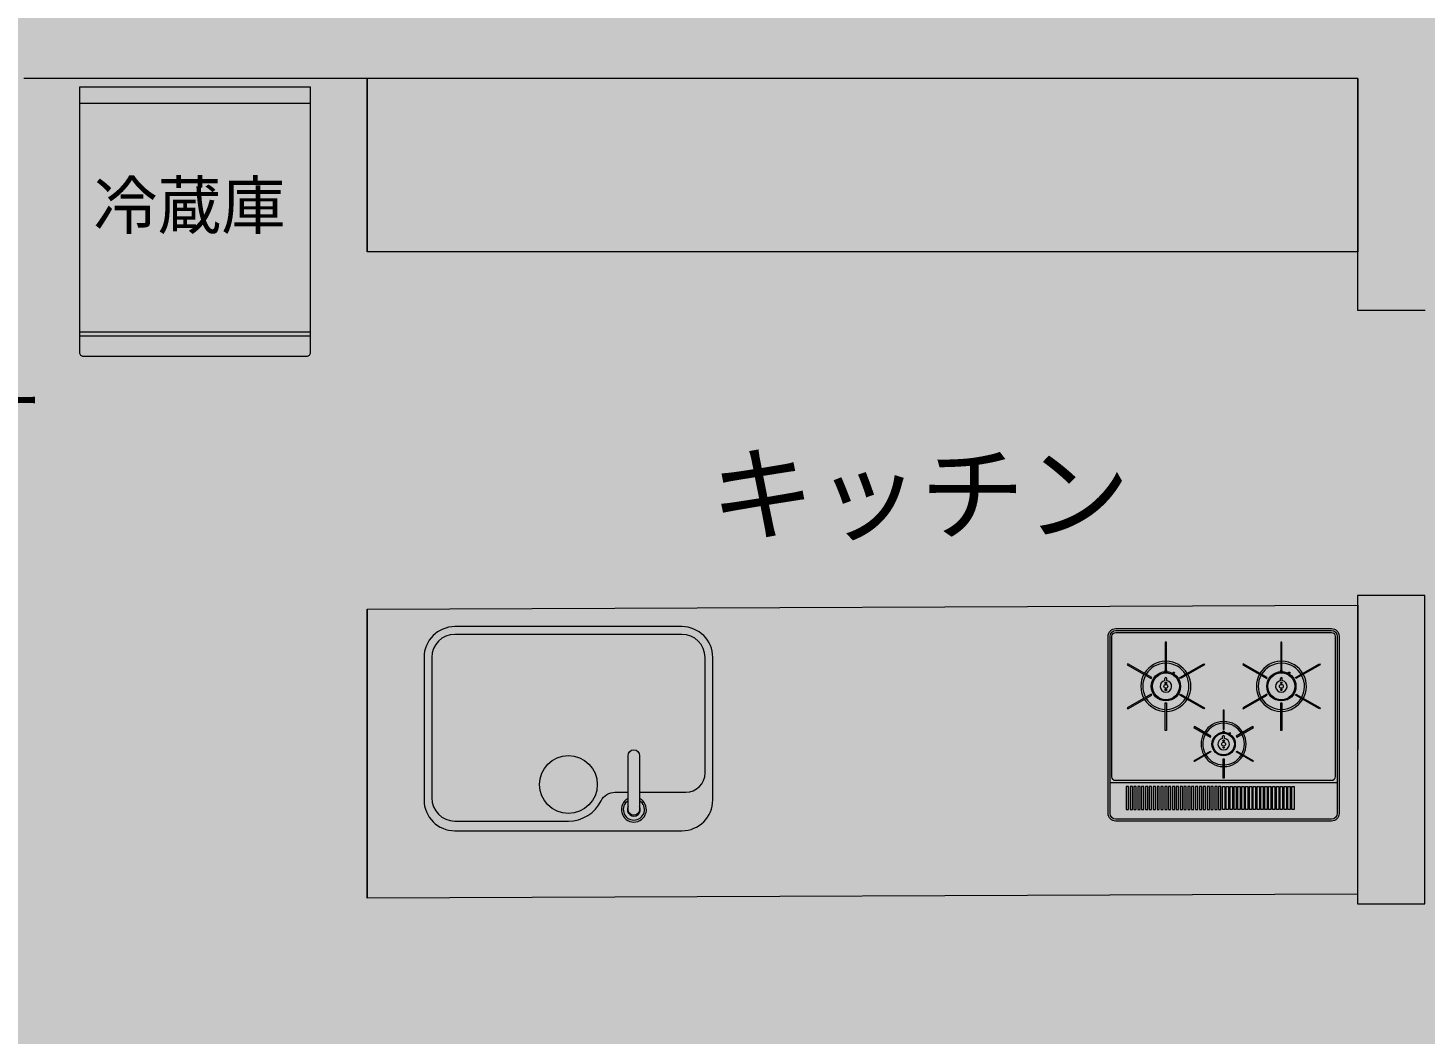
# Model space of a CAD drawing. Header units: millimetres. Extents: x -63086 to 144078, y -129912 to 13382.
# Drawn here: x 24027 to 27656, y -21703 to -19090 of the extents above; entities that cross this region are included whole.
import ezdxf

# ---------------------------------------------------------------- set-up
doc = ezdxf.new("R2010")
doc.units = ezdxf.units.MM
doc.layers.get('0').update_dxf_attribs({"lineweight": 0})
for name, color, linetype, lineweight in [('003壁', 7, 'Continuous', 9), ('004建具', 7, 'Continuous', 9), ('094システムキッチン', 7, 'Continuous', 0), ('097家具', 7, 'Continuous', 0), ('098階段', 7, 'Continuous', 9)]:
    doc.layers.add(name, color=color, linetype=linetype, lineweight=lineweight)
doc.layers.add('文字', color=7, linetype='Continuous')
doc.styles.add('小岩', font='MS Mincho.ttf', dxfattribs={"height": 150})

# ---------------------------------------------------------------- blocks, each defined once
blk = doc.blocks.new('大型冷蔵庫6（CAD素材.com）')
at = {"color": 0, "linetype": 'ByBlock', "lineweight": -2}
for p, q in [((-300, 63.3), (300, 63.3)), ((-300, 53.3), (300, 53.3))]:
    blk.add_line(p, q, dxfattribs=at)
blk.add_lwpolyline([(-300, 699), (-300, 10, 0.414214), (-290, 0), (290, 0, 0.414214), (300, 10), (300, 699)], format="xyb", dxfattribs=at)
for points in [[(300, 699), (-300, 699)], [(-300, 657), (300, 657)]]:
    blk.add_lwpolyline(points, dxfattribs=at)

msp = doc.modelspace()

# ---------------------------------------------------------------- hatches: boundary and pattern name
at = {"ltscale": 10, "true_color": 0xfeeab9, "transparency": 33554480}
h = msp.add_hatch(color=254, dxfattribs=at)
h.dxf.hatch_style = 1
h.paths.add_polyline_path([(34635.0707, -10862.683), (11953.3987, -10862.683), (11953.3987, -26735.199), (34635.0707, -26735.199)])
at = {"layer": '097家具', "ltscale": 10, "true_color": 0xc9b988, "transparency": 33554523}
h = msp.add_hatch(color=43, dxfattribs=at)
h.dxf.hatch_style = 1
h.paths.add_polyline_path([(29320.4603, -23597.2846), (29320.4603, -23586.3749), (29345.4603, -23586.3749), (29345.4603, -23597.2961), (30669.6226, -23597.9071), (30669.6226, -19221.3749), (24028.3003, -19218.3104), (24028.3003, -23594.8427)])
at = {"layer": '097家具', "ltscale": 10, "true_color": 0x868788, "transparency": 33554587}
h = msp.add_hatch(color=252, dxfattribs=at)
h.dxf.hatch_style = 1
h.paths.add_polyline_path([(27481.4634, -19221.3749), (24908.4634, -19221.3749), (24908.4634, -19671.3749), (27481.4634, -19671.3749)])
h = msp.add_hatch(color=252, dxfattribs=at)
h.dxf.hatch_style = 1
h.paths.add_polyline_path([(24761.3345, -19285.8179), (24161.3345, -19285.8179), (24161.3345, -19879.5124), (24761.3345, -19879.5124)])
h.paths.add_polyline_path([(24761.3345, -19243.8179), (24161.3345, -19243.8179), (24161.3345, -19285.8179), (24761.3345, -19285.8179)])
edge = h.paths.add_edge_path()
edge.add_line((24761.3345, -19889.5124), (24161.3345, -19889.5124))
edge.add_line((24161.3345, -19889.5124), (24161.3345, -19932.8179))
edge.add_arc((24171.3345, -19932.8179), 10, 180, 270)
edge.add_line((24171.3345, -19942.8179), (24751.3345, -19942.8179))
edge.add_arc((24751.3345, -19932.8179), 10, 270, 360)
edge.add_line((24761.3345, -19932.8179), (24761.3345, -19889.5124))
h.paths.add_polyline_path([(24761.3345, -19879.5124), (24161.3345, -19879.5124), (24161.3345, -19889.5124), (24761.3345, -19889.5124)])
h.paths.add_polyline_path([(24159.3164, -19690.9133), (24755.2725, -19690.9133)])
h = msp.add_hatch(color=252, dxfattribs=at)
h.dxf.hatch_style = 1
h.paths.add_polyline_path([(27481.1468, -20589.4507), (24908.4634, -20599.9129), (24908.4634, -21349.9129), (27481.1468, -21339.4507)])
h.paths.add_polyline_path([(26833.0843, -20669.9129, -0.414213562), (26853.0843, -20649.9129), (27413.0843, -20649.9129, -0.414213562), (27433.0843, -20669.9129), (27433.0843, -21129.9129, -0.414213562), (27413.0843, -21149.9129), (26853.0843, -21149.9129, -0.414213562), (26833.0843, -21129.9129)], flags=16)
h.paths.add_polyline_path([(26838.0843, -20669.9129, -0.414213562), (26853.0843, -20654.9129), (27413.0843, -20654.9129, -0.414213562), (27428.0843, -20669.9129), (27428.0843, -21129.9129, -0.414213562), (27413.0843, -21144.9129), (26853.0843, -21144.9129, -0.414213562), (26838.0843, -21129.9129)], flags=0)
h.paths.add_polyline_path([(26843.0843, -20669.9129, -0.414213562), (26853.0843, -20659.9129), (27413.0843, -20659.9129, -0.414213562), (27423.0843, -20669.9129), (27423.0843, -21034.9129, -0.414213562), (27413.0843, -21044.9129), (26853.0843, -21044.9129, -0.414213562), (26843.0843, -21034.9129)], flags=0)
h.paths.add_polyline_path([(26880.0843, -21059.9129), (26886.0843, -21059.9129), (26886.0843, -21119.7129), (26880.0843, -21119.7129)], flags=0)
h.paths.add_polyline_path([(26890.0843, -21059.9129), (26896.0843, -21059.9129), (26896.0843, -21119.7129), (26890.0843, -21119.7129)], flags=0)
h.paths.add_polyline_path([(26900.0843, -21059.9129), (26906.0843, -21059.9129), (26906.0843, -21119.7129), (26900.0843, -21119.7129)], flags=0)
h.paths.add_polyline_path([(25806.1978, -21094.9129, -0.414213562), (25726.1978, -21174.9129), (25136.1978, -21174.9129, -0.414213562), (25056.1978, -21094.9129), (25056.1978, -20724.9129, -0.414213562), (25136.1978, -20644.9129), (25726.1978, -20644.9129, -0.414213562), (25806.1978, -20724.9129)], flags=16)
h.paths.add_polyline_path([(26882.7414, -20856.1139), (26926.0576, -20831.1052, -0.255618787), (26926.0576, -20768.7206), (26882.7414, -20743.712), (26884.2414, -20741.1139), (26927.5576, -20766.1225, -0.255618787), (26981.5843, -20734.9302), (26981.5843, -20684.9129), (26984.5843, -20684.9129), (26984.5843, -20734.9302, -0.255618787), (27038.611, -20766.1225), (27081.9272, -20741.1139), (27083.4272, -20743.712), (27040.111, -20768.7206, -0.255618787), (27040.111, -20831.1052), (27083.4272, -20856.1139), (27081.9272, -20858.712), (27038.611, -20833.7033, -0.255618787), (26984.5843, -20864.8956), (26984.5843, -20914.9129), (26981.5843, -20914.9129), (26981.5843, -20864.8956, -0.255618787), (26927.5576, -20833.7033), (26884.2414, -20858.712)], flags=0)
h.paths.add_polyline_path([(26910.0843, -21059.9129), (26916.0843, -21059.9129), (26916.0843, -21119.7129), (26910.0843, -21119.7129)], flags=0)
h.paths.add_polyline_path([(26920.0843, -21059.9129), (26926.0843, -21059.9129), (26926.0843, -21119.7129), (26920.0843, -21119.7129)], flags=0)
h.paths.add_polyline_path([(25786.1978, -21024.9129, -0.414213562), (25736.1978, -21074.9129), (25616.1978, -21074.9129), (25616.1978, -21091.0815, -4.088760432), (25586.1978, -21091.0815), (25586.1978, -21074.9129), (25552.1317, -21074.9129, 0.284915046), (25516.2994, -21097.1351, -0.284915046), (25431.1978, -21149.9129), (25136.1978, -21149.9129, -0.414213562), (25076.1978, -21089.9129), (25076.1978, -20724.9129, -0.414213562), (25136.1978, -20664.9129), (25726.1978, -20664.9129, -0.414213562), (25786.1978, -20724.9129)], flags=0)
h.paths.add_polyline_path([(26930.0843, -21059.9129), (26936.0843, -21059.9129), (26936.0843, -21119.7129), (26930.0843, -21119.7129)], flags=0)
h.paths.add_polyline_path([(26940.0843, -21059.9129), (26946.0843, -21059.9129), (26946.0843, -21119.7129), (26940.0843, -21119.7129)], flags=0)
h.paths.add_polyline_path([(26950.0843, -21059.9129), (26956.0843, -21059.9129), (26956.0843, -21119.7129), (26950.0843, -21119.7129)], flags=0)
h.paths.add_polyline_path([(26960.0843, -21059.9129), (26966.0843, -21059.9129), (26966.0843, -21119.7129), (26960.0843, -21119.7129)], flags=0)
h.paths.add_polyline_path([(26970.0843, -21059.9129), (26976.0843, -21059.9129), (26976.0843, -21119.7129), (26970.0843, -21119.7129)], flags=0)
h.paths.add_polyline_path([(26980.0843, -21059.9129), (26986.0843, -21059.9129), (26986.0843, -21119.7129), (26980.0843, -21119.7129)], flags=0)
h.paths.add_polyline_path([(26945.0843, -20799.9129, -0.417411739), (26982.9962, -20761.4138, -0.414883762), (26980.9916, -20759.4138, -1), (26984.9916, -20759.4138, -0.499323658), (26982.9974, -20761.913, -0.133760823), (27002.4101, -20766.6157, -0.267336309), (27001.4141, -20764.886, -1), (27005.4141, -20764.886, -0.804303766), (27002.1595, -20767.0475, -0.267336309), (27021.0843, -20799.9129, -1)], flags=0)
h.paths.add_polyline_path([(26948.0843, -20799.9129, -1), (27018.0843, -20799.9129, -1)], flags=0)
h.paths.add_polyline_path([(26990.0843, -21059.9129), (26996.0843, -21059.9129), (26996.0843, -21119.7129), (26990.0843, -21119.7129)], flags=0)
h.paths.add_polyline_path([(27000.0843, -21059.9129), (27006.0843, -21059.9129), (27006.0843, -21119.7129), (27000.0843, -21119.7129)], flags=0)
h.paths.add_polyline_path([(26980.5843, -20785.1227), (26980.5843, -20779.9129, -1), (26985.5843, -20779.9129), (26985.5843, -20785.1227, -11.916079783)], flags=0)
h.paths.add_polyline_path([(27010.0843, -21059.9129), (27016.0843, -21059.9129), (27016.0843, -21119.7129), (27010.0843, -21119.7129)], flags=0)
h.paths.add_polyline_path([(26984.9916, -20808.9121, -1), (26980.9916, -20808.9121, -1)], flags=0)
h.paths.add_polyline_path([(26978.0843, -20799.9129, -1), (26988.0843, -20799.9129, -1)], flags=0)
h.paths.add_polyline_path([(27020.0843, -21059.9129), (27026.0843, -21059.9129), (27026.0843, -21119.7129), (27020.0843, -21119.7129)], flags=0)
h.paths.add_polyline_path([(26984.9916, -20790.9138, -1), (26980.9916, -20790.9138, -1)], flags=0)
h.paths.add_polyline_path([(27030.0843, -21059.9129), (27036.0843, -21059.9129), (27036.0843, -21119.7129), (27030.0843, -21119.7129)], flags=0)
h.paths.add_polyline_path([(27040.0843, -21059.9129), (27046.0843, -21059.9129), (27046.0843, -21119.7129), (27040.0843, -21119.7129)], flags=0)
h.paths.add_polyline_path([(27050.0843, -21059.9129), (27056.0843, -21059.9129), (27056.0843, -21119.7129), (27050.0843, -21119.7129)], flags=0)
h.paths.add_polyline_path([(27055.766, -20992.9938), (27081.7603, -20977.986, -0.255618787), (27081.7603, -20921.8398), (27055.766, -20906.8321), (27057.116, -20904.4938), (27083.1103, -20919.5016, -0.255618787), (27131.7343, -20891.4285), (27131.7343, -20861.4129), (27134.4343, -20861.4129), (27134.4343, -20891.4285, -0.255618787), (27183.0583, -20919.5016), (27209.0525, -20904.4938), (27210.4025, -20906.8321), (27184.4083, -20921.8398, -0.255618787), (27184.4083, -20977.986), (27210.4025, -20992.9938), (27209.0525, -20995.3321), (27183.0583, -20980.3243, -0.255618787), (27134.4343, -21008.3973), (27134.4343, -21038.4129), (27131.7343, -21038.4129), (27131.7343, -21008.3973, -0.255618787), (27083.1103, -20980.3243), (27057.116, -20995.3321)], flags=0)
h.paths.add_polyline_path([(27060.0843, -21059.9129), (27066.0843, -21059.9129), (27066.0843, -21119.7129), (27060.0843, -21119.7129)], flags=0)
h.paths.add_polyline_path([(27070.0843, -21059.9129), (27076.0843, -21059.9129), (27076.0843, -21119.7129), (27070.0843, -21119.7129)], flags=0)
h.paths.add_polyline_path([(27080.0843, -21059.9129), (27086.0843, -21059.9129), (27086.0843, -21119.7129), (27080.0843, -21119.7129)], flags=0)
h.paths.add_polyline_path([(27090.0843, -21059.9129), (27096.0843, -21059.9129), (27096.0843, -21119.7129), (27090.0843, -21119.7129)], flags=0)
h.paths.add_polyline_path([(27100.0843, -21059.9129), (27106.0843, -21059.9129), (27106.0843, -21119.7129), (27100.0843, -21119.7129)], flags=0)
h.paths.add_polyline_path([(27102.6843, -20949.9129, -0.417411739), (27133.0138, -20919.1136, -0.414883762), (27131.4102, -20917.5136, -1), (27134.6102, -20917.5136, -0.499323658), (27133.0148, -20919.513, -0.133760823), (27148.545, -20923.2752, -1.72976541), (27150.9481, -20921.8914, -0.804303766), (27148.3445, -20923.6206, -0.267336309), (27163.4843, -20949.9129, -1)], flags=0)
h.paths.add_polyline_path([(27105.0843, -20949.9129, -1), (27161.0843, -20949.9129, -1)], flags=0)
h.paths.add_polyline_path([(27110.0843, -21059.9129), (27116.0843, -21059.9129), (27116.0843, -21119.7129), (27110.0843, -21119.7129)], flags=0)
h.paths.add_polyline_path([(27120.0843, -21059.9129), (27126.0843, -21059.9129), (27126.0843, -21119.7129), (27120.0843, -21119.7129)], flags=0)
h.paths.add_polyline_path([(27130.5843, -20935.1227), (27130.5843, -20929.9129, -1), (27135.5843, -20929.9129), (27135.5843, -20935.1227, -11.916079783)], flags=0)
h.paths.add_polyline_path([(27130.0843, -21059.9129), (27136.0843, -21059.9129), (27136.0843, -21119.7129), (27130.0843, -21119.7129)], flags=0)
h.paths.add_polyline_path([(27138.0843, -20949.9129, -1), (27128.0843, -20949.9129, -1)], flags=0)
h.paths.add_polyline_path([(27134.9916, -20958.9121, -1), (27130.9916, -20958.9121, -1)], flags=0)
h.paths.add_polyline_path([(27134.9916, -20940.9138, -1), (27130.9916, -20940.9138, -1)], flags=0)
h.paths.add_polyline_path([(27423.0843, -20669.9129, 0.414213562), (27413.0843, -20659.9129), (26853.0843, -20659.9129, 0.414213562), (26843.0843, -20669.9129), (26843.0843, -21034.9129, 0.414213562), (26853.0843, -21044.9129), (27413.0843, -21044.9129, 0.414213562), (27423.0843, -21034.9129)], flags=0)
h.paths.add_polyline_path([(27284.5843, -20914.9129), (27281.5843, -20914.9129), (27281.5843, -20864.8956, -0.255618787), (27227.5576, -20833.7033), (27184.2414, -20858.712), (27182.7414, -20856.1139), (27226.0576, -20831.1052, -0.255618787), (27226.0576, -20768.7206), (27182.7414, -20743.712), (27184.2414, -20741.1139), (27227.5576, -20766.1225, -0.255618787), (27281.5843, -20734.9302), (27281.5843, -20684.9129), (27284.5843, -20684.9129), (27284.5843, -20734.9302, -0.255618787), (27338.611, -20766.1225), (27381.9272, -20741.1139), (27383.4272, -20743.712), (27340.111, -20768.7206, -0.255618787), (27340.111, -20831.1052), (27383.4272, -20856.1139), (27381.9272, -20858.712), (27338.611, -20833.7033, -0.255618787), (27284.5843, -20864.8956)], flags=0)
h.paths.add_polyline_path([(27102.6843, -20949.9129, -0.417411739), (27133.0138, -20919.1136, -0.414883762), (27131.4102, -20917.5136, -1), (27134.6102, -20917.5136, -0.499323658), (27133.0148, -20919.513, -0.133760823), (27148.545, -20923.2752, -0.267336309), (27147.7481, -20921.8914, -1), (27150.9481, -20921.8914, -0.804303766), (27148.3445, -20923.6206, -0.267336309), (27163.4843, -20949.9129, -1)], flags=0)
h.paths.add_polyline_path([(27245.0843, -20799.9129, -0.417411739), (27282.9962, -20761.4138, -0.414883762), (27280.9916, -20759.4138, -1), (27284.9916, -20759.4138, -0.499323658), (27282.9974, -20761.913, -0.133760823), (27302.4101, -20766.6157, -0.267336309), (27301.4141, -20764.886, -1), (27305.4141, -20764.886, -0.804303766), (27302.1595, -20767.0475, -0.267336309), (27321.0843, -20799.9129, -1)], flags=0)
h.paths.add_polyline_path([(27248.0843, -20799.9129, -1), (27318.0843, -20799.9129, -1)], flags=0)
h.paths.add_polyline_path([(27280.5843, -20785.1227), (27280.5843, -20779.9129, -1), (27285.5843, -20779.9129), (27285.5843, -20785.1227, -11.916079783)], flags=0)
h.paths.add_polyline_path([(27428.0843, -21049.9129), (26838.0843, -21049.9129), (26838.0843, -21129.9129, 0.414213562), (26853.0843, -21144.9129), (27413.0843, -21144.9129, 0.414213562), (27428.0843, -21129.9129)], flags=0)
h.paths.add_polyline_path([(27316.0843, -21119.7129), (27310.0843, -21119.7129), (27310.0843, -21059.9129), (27316.0843, -21059.9129)], flags=0)
h.paths.add_polyline_path([(27306.0843, -21119.7129), (27300.0843, -21119.7129), (27300.0843, -21059.9129), (27306.0843, -21059.9129)], flags=0)
h.paths.add_polyline_path([(27296.0843, -21119.7129), (27290.0843, -21119.7129), (27290.0843, -21059.9129), (27296.0843, -21059.9129)], flags=0)
h.paths.add_polyline_path([(27286.0843, -21119.7129), (27280.0843, -21119.7129), (27280.0843, -21059.9129), (27286.0843, -21059.9129)], flags=0)
h.paths.add_polyline_path([(27276.0843, -21119.7129), (27270.0843, -21119.7129), (27270.0843, -21059.9129), (27276.0843, -21059.9129)], flags=0)
h.paths.add_polyline_path([(27266.0843, -21119.7129), (27260.0843, -21119.7129), (27260.0843, -21059.9129), (27266.0843, -21059.9129)], flags=0)
h.paths.add_polyline_path([(27256.0843, -21119.7129), (27250.0843, -21119.7129), (27250.0843, -21059.9129), (27256.0843, -21059.9129)], flags=0)
h.paths.add_polyline_path([(27246.0843, -21119.7129), (27240.0843, -21119.7129), (27240.0843, -21059.9129), (27246.0843, -21059.9129)], flags=0)
h.paths.add_polyline_path([(27236.0843, -21119.7129), (27230.0843, -21119.7129), (27230.0843, -21059.9129), (27236.0843, -21059.9129)], flags=0)
h.paths.add_polyline_path([(27226.0843, -21119.7129), (27220.0843, -21119.7129), (27220.0843, -21059.9129), (27226.0843, -21059.9129)], flags=0)
h.paths.add_polyline_path([(27216.0843, -21119.7129), (27210.0843, -21119.7129), (27210.0843, -21059.9129), (27216.0843, -21059.9129)], flags=0)
h.paths.add_polyline_path([(27206.0843, -21119.7129), (27200.0843, -21119.7129), (27200.0843, -21059.9129), (27206.0843, -21059.9129)], flags=0)
h.paths.add_polyline_path([(27196.0843, -21119.7129), (27190.0843, -21119.7129), (27190.0843, -21059.9129), (27196.0843, -21059.9129)], flags=0)
h.paths.add_polyline_path([(27186.0843, -21119.7129), (27180.0843, -21119.7129), (27180.0843, -21059.9129), (27186.0843, -21059.9129)], flags=0)
h.paths.add_polyline_path([(27176.0843, -21119.7129), (27170.0843, -21119.7129), (27170.0843, -21059.9129), (27176.0843, -21059.9129)], flags=0)
h.paths.add_polyline_path([(27166.0843, -21119.7129), (27160.0843, -21119.7129), (27160.0843, -21059.9129), (27166.0843, -21059.9129)], flags=0)
h.paths.add_polyline_path([(27156.0843, -21119.7129), (27150.0843, -21119.7129), (27150.0843, -21059.9129), (27156.0843, -21059.9129)], flags=0)
h.paths.add_polyline_path([(27146.0843, -21119.7129), (27140.0843, -21119.7129), (27140.0843, -21059.9129), (27146.0843, -21059.9129)], flags=0)
h.paths.add_polyline_path([(25786.1978, -20724.9129, 0.414213562), (25726.1978, -20664.9129), (25136.1978, -20664.9129, 0.414213562), (25076.1978, -20724.9129), (25076.1978, -21089.9129, 0.414213562), (25136.1978, -21149.9129), (25431.1978, -21149.9129, 0.284915046), (25516.2994, -21097.1351, -0.284915046), (25552.1317, -21074.9129), (25586.1978, -21074.9129), (25586.1978, -20979.9129, -1), (25616.1978, -20979.9129), (25616.1978, -21074.9129), (25736.1978, -21074.9129, 0.414213562), (25786.1978, -21024.9129)], flags=0)
h.paths.add_polyline_path([(25506.1978, -21054.9129, -1), (25356.1978, -21054.9129, -1)], flags=0)
h.paths.add_polyline_path([(25616.1978, -20979.9129, 1), (25586.1978, -20979.9129), (25586.1978, -21074.9129), (25586.1978, -21091.0815, 4.088760432), (25616.1978, -21091.0815), (25616.1978, -21074.9129)], flags=0)
h.paths.add_polyline_path([(25506.1978, -21054.9129, 1), (25356.1978, -21054.9129, 1)], flags=0)
h = msp.add_hatch(color=252, dxfattribs=at)
h.dxf.hatch_style = 1
h.paths.add_polyline_path([(25786.1978, -20724.9129, 0.414213562), (25726.1978, -20664.9129), (25136.1978, -20664.9129, 0.414213562), (25076.1978, -20724.9129), (25076.1978, -21089.9129, 0.414213562), (25136.1978, -21149.9129), (25431.1978, -21149.9129, 0.284915046), (25516.2994, -21097.1351, -0.284915046), (25552.1317, -21074.9129), (25586.1978, -21074.9129), (25586.1978, -20979.9129, -1), (25616.1978, -20979.9129), (25616.1978, -21074.9129), (25736.1978, -21074.9129, 0.414213562), (25786.1978, -21024.9129)], flags=0)
h.paths.add_polyline_path([(25506.1978, -21054.9129, -1), (25356.1978, -21054.9129, -1)], flags=0)
h.paths.add_polyline_path([(25806.1978, -21094.9129), (25806.1978, -20724.9129, 0.414213562), (25726.1978, -20644.9129), (25136.1978, -20644.9129, 0.414213562), (25056.1978, -20724.9129), (25056.1978, -21094.9129, 0.414213562), (25136.1978, -21174.9129), (25726.1978, -21174.9129, 0.414213562)])
h.paths.add_polyline_path([(25736.1978, -21074.9129), (25616.1978, -21074.9129), (25616.1978, -21091.0815, -4.088760432), (25586.1978, -21091.0815), (25586.1978, -21074.9129), (25552.1317, -21074.9129, 0.284915046), (25516.2994, -21097.1351, -0.284915046), (25431.1978, -21149.9129), (25136.1978, -21149.9129, -0.414213562), (25076.1978, -21089.9129), (25076.1978, -20724.9129, -0.414213562), (25136.1978, -20664.9129), (25726.1978, -20664.9129, -0.414213562), (25786.1978, -20724.9129), (25786.1978, -21024.9129, -0.414213562)], flags=16)
h.paths.add_polyline_path([(25506.1978, -21054.9129, 1), (25356.1978, -21054.9129, 1)], flags=0)
h.paths.add_polyline_path([(25616.1978, -20979.9129, 1), (25586.1978, -20979.9129), (25586.1978, -21119.9129, 1), (25616.1978, -21119.9129)], flags=0)
h.paths.add_polyline_path([(27423.0843, -20669.9129, 0.414213562), (27413.0843, -20659.9129), (26853.0843, -20659.9129, 0.414213562), (26843.0843, -20669.9129), (26843.0843, -21034.9129, 0.414213562), (26853.0843, -21044.9129), (27413.0843, -21044.9129, 0.414213562), (27423.0843, -21034.9129)])
h.paths.add_polyline_path([(27182.7414, -20743.712), (27184.2414, -20741.1139), (27227.5576, -20766.1225, -0.255618787), (27281.5843, -20734.9302), (27281.5843, -20684.9129), (27284.5843, -20684.9129), (27284.5843, -20734.9302, -0.255618787), (27338.611, -20766.1225), (27381.9272, -20741.1139), (27383.4272, -20743.712), (27340.111, -20768.7206, -0.255618787), (27340.111, -20831.1052), (27383.4272, -20856.1139), (27381.9272, -20858.712), (27338.611, -20833.7033, -0.255618787), (27284.5843, -20864.8956), (27284.5843, -20914.9129), (27281.5843, -20914.9129), (27281.5843, -20864.8956, -0.255618787), (27227.5576, -20833.7033), (27184.2414, -20858.712), (27182.7414, -20856.1139), (27226.0576, -20831.1052, -0.255618787), (27226.0576, -20768.7206)], flags=16)
h.paths.add_polyline_path([(27134.4343, -20861.4129), (27134.4343, -20891.4285, -0.255618787), (27183.0583, -20919.5016), (27209.0525, -20904.4938), (27210.4025, -20906.8321), (27184.4083, -20921.8398, -0.255618787), (27184.4083, -20977.986), (27210.4025, -20992.9938), (27209.0525, -20995.3321), (27183.0583, -20980.3243, -0.255618787), (27134.4343, -21008.3973), (27134.4343, -21038.4129), (27131.7343, -21038.4129), (27131.7343, -21008.3973, -0.255618787), (27083.1103, -20980.3243), (27057.116, -20995.3321), (27055.766, -20992.9938), (27081.7603, -20977.986, -0.255618787), (27081.7603, -20921.8398), (27055.766, -20906.8321), (27057.116, -20904.4938), (27083.1103, -20919.5016, -0.255618787), (27131.7343, -20891.4285), (27131.7343, -20861.4129)], flags=16)
h.paths.add_polyline_path([(27282.9962, -20761.4138, -0.414883762), (27280.9916, -20759.4138, -1), (27284.9916, -20759.4138, -0.499323658), (27282.9974, -20761.913, -0.133760823), (27302.4101, -20766.6157, -0.267336309), (27301.4141, -20764.886, -1), (27305.4141, -20764.886, -0.804303766), (27302.1595, -20767.0475, -0.267336309), (27321.0843, -20799.9129, -1), (27245.0843, -20799.9129, -0.417411739)], flags=0)
h.paths.add_polyline_path([(27318.0843, -20799.9129, -1), (27248.0843, -20799.9129, -1)], flags=0)
h.paths.add_polyline_path([(27083.4272, -20743.712), (27040.111, -20768.7206, -0.255618787), (27040.111, -20831.1052), (27083.4272, -20856.1139), (27081.9272, -20858.712), (27038.611, -20833.7033, -0.255618787), (26984.5843, -20864.8956), (26984.5843, -20914.9129), (26981.5843, -20914.9129), (26981.5843, -20864.8956, -0.255618787), (26927.5576, -20833.7033), (26884.2414, -20858.712), (26882.7414, -20856.1139), (26926.0576, -20831.1052, -0.255618787), (26926.0576, -20768.7206), (26882.7414, -20743.712), (26884.2414, -20741.1139), (26927.5576, -20766.1225, -0.255618787), (26981.5843, -20734.9302), (26981.5843, -20684.9129), (26984.5843, -20684.9129), (26984.5843, -20734.9302, -0.255618787), (27038.611, -20766.1225), (27081.9272, -20741.1139)], flags=16)
h.paths.add_polyline_path([(27280.5843, -20785.1227), (27280.5843, -20779.9129, -1), (27285.5843, -20779.9129), (27285.5843, -20785.1227, -11.916079783)], flags=0)
h.paths.add_polyline_path([(27288.0843, -20799.9129, -1), (27278.0843, -20799.9129, -1)], flags=0)
h.paths.add_polyline_path([(27284.9916, -20790.9138, -1), (27280.9916, -20790.9138, -1)], flags=0)
h.paths.add_polyline_path([(27284.9916, -20808.9121, -1), (27280.9916, -20808.9121, -1)], flags=0)
h.paths.add_polyline_path([(27134.6102, -20917.5136, -0.499323658), (27133.0148, -20919.513, -0.133760823), (27148.545, -20923.2752, -1.72976541), (27150.9481, -20921.8914, -0.804303766), (27148.3445, -20923.6206, -0.267336309), (27163.4843, -20949.9129, -1), (27102.6843, -20949.9129, -0.417411739), (27133.0138, -20919.1136, -0.414883762), (27131.4102, -20917.5136, -1)], flags=0)
h.paths.add_polyline_path([(27161.0843, -20949.9129, -1), (27105.0843, -20949.9129, -1)], flags=0)
h.paths.add_polyline_path([(27135.5843, -20929.9129), (27135.5843, -20935.1227, -11.916079783), (27130.5843, -20935.1227), (27130.5843, -20929.9129, -1)], flags=0)
h.paths.add_polyline_path([(27021.0843, -20799.9129, -1), (26945.0843, -20799.9129, -0.417411739), (26982.9962, -20761.4138, -0.414883762), (26980.9916, -20759.4138, -1), (26984.9916, -20759.4138, -0.499323658), (26982.9974, -20761.913, -0.133760823), (27002.4101, -20766.6157, -0.267336309), (27001.4141, -20764.886, -1), (27005.4141, -20764.886, -0.804303766), (27002.1595, -20767.0475, -0.267336309)], flags=0)
h.paths.add_polyline_path([(27018.0843, -20799.9129, -1), (26948.0843, -20799.9129, -1)], flags=0)
h.paths.add_polyline_path([(27134.9916, -20940.9138, -1), (27130.9916, -20940.9138, -1)], flags=0)
h.paths.add_polyline_path([(27428.0843, -21049.9129), (26838.0843, -21049.9129), (26838.0843, -21129.9129, 0.414213562), (26853.0843, -21144.9129), (27413.0843, -21144.9129, 0.414213562), (27428.0843, -21129.9129)])
h.paths.add_polyline_path([(27316.0843, -21119.7129), (27310.0843, -21119.7129), (27310.0843, -21059.9129), (27316.0843, -21059.9129)], flags=16)
h.paths.add_polyline_path([(27306.0843, -21119.7129), (27300.0843, -21119.7129), (27300.0843, -21059.9129), (27306.0843, -21059.9129)], flags=16)
h.paths.add_polyline_path([(27296.0843, -21119.7129), (27290.0843, -21119.7129), (27290.0843, -21059.9129), (27296.0843, -21059.9129)], flags=16)
h.paths.add_polyline_path([(27286.0843, -21119.7129), (27280.0843, -21119.7129), (27280.0843, -21059.9129), (27286.0843, -21059.9129)], flags=16)
h.paths.add_polyline_path([(27276.0843, -21119.7129), (27270.0843, -21119.7129), (27270.0843, -21059.9129), (27276.0843, -21059.9129)], flags=16)
h.paths.add_polyline_path([(27266.0843, -21119.7129), (27260.0843, -21119.7129), (27260.0843, -21059.9129), (27266.0843, -21059.9129)], flags=16)
h.paths.add_polyline_path([(27256.0843, -21119.7129), (27250.0843, -21119.7129), (27250.0843, -21059.9129), (27256.0843, -21059.9129)], flags=16)
h.paths.add_polyline_path([(27246.0843, -21119.7129), (27240.0843, -21119.7129), (27240.0843, -21059.9129), (27246.0843, -21059.9129)], flags=16)
h.paths.add_polyline_path([(27236.0843, -21119.7129), (27230.0843, -21119.7129), (27230.0843, -21059.9129), (27236.0843, -21059.9129)], flags=16)
h.paths.add_polyline_path([(27226.0843, -21119.7129), (27220.0843, -21119.7129), (27220.0843, -21059.9129), (27226.0843, -21059.9129)], flags=16)
h.paths.add_polyline_path([(27216.0843, -21119.7129), (27210.0843, -21119.7129), (27210.0843, -21059.9129), (27216.0843, -21059.9129)], flags=16)
h.paths.add_polyline_path([(27206.0843, -21119.7129), (27200.0843, -21119.7129), (27200.0843, -21059.9129), (27206.0843, -21059.9129)], flags=16)
h.paths.add_polyline_path([(27196.0843, -21119.7129), (27190.0843, -21119.7129), (27190.0843, -21059.9129), (27196.0843, -21059.9129)], flags=16)
h.paths.add_polyline_path([(27186.0843, -21119.7129), (27180.0843, -21119.7129), (27180.0843, -21059.9129), (27186.0843, -21059.9129)], flags=16)
h.paths.add_polyline_path([(27176.0843, -21119.7129), (27170.0843, -21119.7129), (27170.0843, -21059.9129), (27176.0843, -21059.9129)], flags=16)
h.paths.add_polyline_path([(27166.0843, -21119.7129), (27160.0843, -21119.7129), (27160.0843, -21059.9129), (27166.0843, -21059.9129)], flags=16)
h.paths.add_polyline_path([(27156.0843, -21119.7129), (27150.0843, -21119.7129), (27150.0843, -21059.9129), (27156.0843, -21059.9129)], flags=16)
h.paths.add_polyline_path([(27146.0843, -21119.7129), (27140.0843, -21119.7129), (27140.0843, -21059.9129), (27146.0843, -21059.9129)], flags=16)
h.paths.add_polyline_path([(27136.0843, -21119.7129), (27130.0843, -21119.7129), (27130.0843, -21059.9129), (27136.0843, -21059.9129)], flags=16)
h.paths.add_polyline_path([(27126.0843, -21119.7129), (27120.0843, -21119.7129), (27120.0843, -21059.9129), (27126.0843, -21059.9129)], flags=16)
h.paths.add_polyline_path([(27116.0843, -21119.7129), (27110.0843, -21119.7129), (27110.0843, -21059.9129), (27116.0843, -21059.9129)], flags=16)
h.paths.add_polyline_path([(27106.0843, -21119.7129), (27100.0843, -21119.7129), (27100.0843, -21059.9129), (27106.0843, -21059.9129)], flags=16)
h.paths.add_polyline_path([(27096.0843, -21119.7129), (27090.0843, -21119.7129), (27090.0843, -21059.9129), (27096.0843, -21059.9129)], flags=16)
h.paths.add_polyline_path([(27086.0843, -21119.7129), (27080.0843, -21119.7129), (27080.0843, -21059.9129), (27086.0843, -21059.9129)], flags=16)
h.paths.add_polyline_path([(27076.0843, -21119.7129), (27070.0843, -21119.7129), (27070.0843, -21059.9129), (27076.0843, -21059.9129)], flags=16)
h.paths.add_polyline_path([(27066.0843, -21119.7129), (27060.0843, -21119.7129), (27060.0843, -21059.9129), (27066.0843, -21059.9129)], flags=16)
h.paths.add_polyline_path([(27056.0843, -21119.7129), (27050.0843, -21119.7129), (27050.0843, -21059.9129), (27056.0843, -21059.9129)], flags=16)
h.paths.add_polyline_path([(27046.0843, -21119.7129), (27040.0843, -21119.7129), (27040.0843, -21059.9129), (27046.0843, -21059.9129)], flags=16)
h.paths.add_polyline_path([(27036.0843, -21119.7129), (27030.0843, -21119.7129), (27030.0843, -21059.9129), (27036.0843, -21059.9129)], flags=16)
h.paths.add_polyline_path([(27026.0843, -21119.7129), (27020.0843, -21119.7129), (27020.0843, -21059.9129), (27026.0843, -21059.9129)], flags=16)
h.paths.add_polyline_path([(27016.0843, -21119.7129), (27010.0843, -21119.7129), (27010.0843, -21059.9129), (27016.0843, -21059.9129)], flags=16)
h.paths.add_polyline_path([(27006.0843, -21119.7129), (27000.0843, -21119.7129), (27000.0843, -21059.9129), (27006.0843, -21059.9129)], flags=16)
h.paths.add_polyline_path([(26996.0843, -21119.7129), (26990.0843, -21119.7129), (26990.0843, -21059.9129), (26996.0843, -21059.9129)], flags=16)
h.paths.add_polyline_path([(26986.0843, -21119.7129), (26980.0843, -21119.7129), (26980.0843, -21059.9129), (26986.0843, -21059.9129)], flags=16)
h.paths.add_polyline_path([(26976.0843, -21119.7129), (26970.0843, -21119.7129), (26970.0843, -21059.9129), (26976.0843, -21059.9129)], flags=16)
h.paths.add_polyline_path([(26966.0843, -21119.7129), (26960.0843, -21119.7129), (26960.0843, -21059.9129), (26966.0843, -21059.9129)], flags=16)
h.paths.add_polyline_path([(26956.0843, -21119.7129), (26950.0843, -21119.7129), (26950.0843, -21059.9129), (26956.0843, -21059.9129)], flags=16)
h.paths.add_polyline_path([(26946.0843, -21119.7129), (26940.0843, -21119.7129), (26940.0843, -21059.9129), (26946.0843, -21059.9129)], flags=16)
h.paths.add_polyline_path([(26936.0843, -21119.7129), (26930.0843, -21119.7129), (26930.0843, -21059.9129), (26936.0843, -21059.9129)], flags=16)
h.paths.add_polyline_path([(26926.0843, -21119.7129), (26920.0843, -21119.7129), (26920.0843, -21059.9129), (26926.0843, -21059.9129)], flags=16)
h.paths.add_polyline_path([(26916.0843, -21119.7129), (26910.0843, -21119.7129), (26910.0843, -21059.9129), (26916.0843, -21059.9129)], flags=16)
h.paths.add_polyline_path([(26906.0843, -21119.7129), (26900.0843, -21119.7129), (26900.0843, -21059.9129), (26906.0843, -21059.9129)], flags=16)
h.paths.add_polyline_path([(26896.0843, -21119.7129), (26890.0843, -21119.7129), (26890.0843, -21059.9129), (26896.0843, -21059.9129)], flags=16)
h.paths.add_polyline_path([(26886.0843, -21119.7129), (26880.0843, -21119.7129), (26880.0843, -21059.9129), (26886.0843, -21059.9129)], flags=16)
h = msp.add_hatch(color=252, dxfattribs=at)
h.dxf.hatch_style = 1
h.paths.add_polyline_path([(25786.1978, -20724.9129, 0.414213562), (25726.1978, -20664.9129), (25136.1978, -20664.9129, 0.414213562), (25076.1978, -20724.9129), (25076.1978, -21089.9129, 0.414213562), (25136.1978, -21149.9129), (25431.1978, -21149.9129, 0.284915046), (25516.2994, -21097.1351, -0.284915046), (25552.1317, -21074.9129), (25586.1978, -21074.9129), (25586.1978, -20979.9129, -1), (25616.1978, -20979.9129), (25616.1978, -21074.9129), (25736.1978, -21074.9129, 0.414213562), (25786.1978, -21024.9129)])
h.paths.add_polyline_path([(25506.1978, -21054.9129, -1), (25356.1978, -21054.9129, -1)], flags=16)
h.paths.add_polyline_path([(25616.1978, -20979.9129, 1), (25586.1978, -20979.9129), (25586.1978, -21074.9129), (25586.1978, -21119.9129, 1), (25616.1978, -21119.9129)], flags=17)
h.paths.add_polyline_path([(25506.1978, -21054.9129, 1), (25356.1978, -21054.9129, 1)], flags=0)
h.paths.add_polyline_path([(25616.1978, -21091.0815), (25616.1978, -21096.8641, -3.369924076), (25586.1978, -21096.8641), (25586.1978, -21091.0815, 4.088760432)])
h.paths.add_polyline_path([(25616.1978, -21111.9129), (25616.1978, -21119.9129, -1), (25586.1978, -21119.9129), (25586.1978, -21111.9129, 1.666666667)], flags=17)
h = msp.add_hatch(color=252, dxfattribs=at)
h.dxf.hatch_style = 1
h.paths.add_polyline_path([(27334.2796, -20831.2026), (27319.5734, -20822.712), (27321.0734, -20820.1139), (27335.7796, -20828.6045, 0.254594376), (27335.7796, -20771.2213), (27321.0734, -20779.712), (27319.5734, -20777.1139), (27334.2796, -20768.6233, 0.254594376), (27284.5843, -20739.9317), (27284.5843, -20756.9129), (27281.5843, -20756.9129), (27281.5843, -20739.9317, 0.254594376), (27231.889, -20768.6233), (27246.5952, -20777.1139), (27245.0952, -20779.712), (27230.389, -20771.2213, 0.254594376), (27230.389, -20828.6045), (27245.0952, -20820.1139), (27246.5952, -20822.712), (27231.889, -20831.2026, 0.254594376), (27281.5843, -20859.8942), (27281.5843, -20842.9129), (27284.5843, -20842.9129), (27284.5843, -20859.8942, 0.254594376)])
h.paths.add_polyline_path([(27245.0843, -20799.9129, -1), (27321.0843, -20799.9129, -1)], flags=16)
h.paths.add_polyline_path([(27248.0843, -20799.9129, -1), (27318.0843, -20799.9129, -1)], flags=0)
h.paths.add_polyline_path([(27280.5843, -20785.1227), (27280.5843, -20779.9129, -1), (27285.5843, -20779.9129), (27285.5843, -20785.1227, -11.916079783)], flags=0)
h.paths.add_polyline_path([(27280.9916, -20808.9121, -1), (27284.9916, -20808.9121, -1)], flags=0)
h.paths.add_polyline_path([(27278.0843, -20799.9129, -1), (27288.0843, -20799.9129, -1)], flags=0)
h.paths.add_polyline_path([(27280.9916, -20790.9138, -1), (27284.9916, -20790.9138, -1)], flags=0)
h.paths.add_polyline_path([(27301.4141, -20764.886, -1), (27305.4141, -20764.886, -1)], flags=16)
h.paths.add_polyline_path([(27280.9916, -20759.4138, -1), (27284.9916, -20759.4138, -1)], flags=16)
h.paths.add_polyline_path([(27035.7796, -20771.2213), (27021.0734, -20779.712), (27019.5734, -20777.1139), (27034.2796, -20768.6233, 0.254594376), (26984.5843, -20739.9317), (26984.5843, -20756.9129), (26981.5843, -20756.9129), (26981.5843, -20739.9317, 0.254594376), (26931.889, -20768.6233), (26946.5952, -20777.1139), (26945.0952, -20779.712), (26930.389, -20771.2213, 0.254594376), (26930.389, -20828.6045), (26945.0952, -20820.1139), (26946.5952, -20822.712), (26931.889, -20831.2026, 0.254594376), (26981.5843, -20859.8942), (26981.5843, -20842.9129), (26984.5843, -20842.9129), (26984.5843, -20859.8942, 0.254594376), (27034.2796, -20831.2026), (27019.5734, -20822.712), (27021.0734, -20820.1139), (27035.7796, -20828.6045, 0.254594376)])
h.paths.add_polyline_path([(26945.0843, -20799.9129, -1), (27021.0843, -20799.9129, -1)], flags=16)
h.paths.add_polyline_path([(26948.0843, -20799.9129, -1), (27018.0843, -20799.9129, -1)], flags=0)
h.paths.add_polyline_path([(26980.5843, -20785.1227), (26980.5843, -20779.9129, -1), (26985.5843, -20779.9129), (26985.5843, -20785.1227, -11.916079783)], flags=0)
h.paths.add_polyline_path([(26978.0843, -20799.9129, -1), (26988.0843, -20799.9129, -1)], flags=0)
h.paths.add_polyline_path([(27001.4141, -20764.886, -1), (27005.4141, -20764.886, -1)], flags=16)
h.paths.add_polyline_path([(26980.9916, -20808.9121, -1), (26984.9916, -20808.9121, -1)], flags=0)
h.paths.add_polyline_path([(26980.9916, -20790.9138, -1), (26984.9916, -20790.9138, -1)], flags=0)
h.paths.add_polyline_path([(26980.9916, -20759.4138, -1), (26984.9916, -20759.4138, -1)], flags=16)
h.paths.add_polyline_path([(27161.0843, -20949.9129, 1), (27105.0843, -20949.9129, 1)])
h.paths.add_polyline_path([(27130.5843, -20935.1227), (27130.5843, -20929.9129, -1), (27135.5843, -20929.9129), (27135.5843, -20935.1227, -11.916079783)], flags=16)
h.paths.add_polyline_path([(27128.0843, -20949.9129, -1), (27138.0843, -20949.9129, -1)], flags=0)
h.paths.add_polyline_path([(27134.9916, -20958.9121, -1), (27130.9916, -20958.9121, -1)], flags=0)
h.paths.add_polyline_path([(27130.9916, -20940.9138, -1), (27134.9916, -20940.9138, -1)], flags=0)
h = msp.add_hatch(color=252, dxfattribs=at)
h.dxf.hatch_style = 1
h.paths.add_polyline_path([(25356.1978, -21054.9129, 1), (25506.1978, -21054.9129, 1)])
h.paths.add_polyline_path([(25616.1978, -21096.8641), (25616.1978, -21111.9129, -1.666666667), (25586.1978, -21111.9129), (25586.1978, -21096.8641, 3.369924076)])
h.paths.add_polyline_path([(27180.5101, -20924.0905), (27167.2745, -20931.7321), (27165.9245, -20929.3938), (27179.1601, -20921.7522, 0.254594376), (27134.4343, -20895.9298), (27134.4343, -20911.2129), (27131.7343, -20911.2129), (27131.7343, -20895.9298, 0.254594376), (27087.0085, -20921.7522), (27100.2441, -20929.3938), (27098.8941, -20931.7321), (27085.6585, -20924.0905, 0.254594376), (27085.6585, -20975.7353), (27098.8941, -20968.0938), (27100.2441, -20970.4321), (27087.0085, -20978.0736, 0.254594376), (27131.7343, -21003.896), (27131.7343, -20988.6129), (27134.4343, -20988.6129), (27134.4343, -21003.896, 0.254594376), (27179.1601, -20978.0736), (27165.9245, -20970.4321), (27167.2745, -20968.0938), (27180.5101, -20975.7353, 0.254594376)])
h.paths.add_polyline_path([(27102.6843, -20949.9129, -1), (27163.4843, -20949.9129, -1)], flags=16)
h.paths.add_polyline_path([(27105.0843, -20949.9129, -1), (27161.0843, -20949.9129, -1)], flags=0)
h.paths.add_polyline_path([(27130.5843, -20935.1227), (27130.5843, -20929.9129, -1), (27135.5843, -20929.9129), (27135.5843, -20935.1227, -11.916079783)], flags=0)
h.paths.add_polyline_path([(27128.0843, -20949.9129, -1), (27138.0843, -20949.9129, -1)], flags=0)
h.paths.add_polyline_path([(27130.9916, -20958.9121, -1), (27134.9916, -20958.9121, -1)], flags=0)
h.paths.add_polyline_path([(27147.7481, -20921.8914, -1), (27150.9481, -20921.8914, -1)], flags=16)
h.paths.add_polyline_path([(27130.9916, -20940.9138, -1), (27134.9916, -20940.9138, -1)], flags=0)
h.paths.add_polyline_path([(27131.4102, -20917.5136, -1), (27134.6102, -20917.5136, -1)], flags=16)
h.paths.add_polyline_path([(27161.0843, -20949.9129, 1), (27105.0843, -20949.9129, 1)], flags=0)
h.paths.add_polyline_path([(27318.0843, -20799.9129, 1), (27248.0843, -20799.9129, 1)])
h.paths.add_polyline_path([(27280.5843, -20785.1227), (27280.5843, -20779.9129, -1), (27285.5843, -20779.9129), (27285.5843, -20785.1227, -11.916079783)], flags=16)
h.paths.add_polyline_path([(27278.0843, -20799.9129, -1), (27288.0843, -20799.9129, -1)], flags=0)
h.paths.add_polyline_path([(27280.9916, -20808.9121, -1), (27284.9916, -20808.9121, -1)], flags=0)
h.paths.add_polyline_path([(27280.9916, -20790.9138, -1), (27284.9916, -20790.9138, -1)], flags=0)
h.paths.add_polyline_path([(27018.0843, -20799.9129, 1), (26948.0843, -20799.9129, 1)])
h.paths.add_polyline_path([(26980.5843, -20785.1227), (26980.5843, -20779.9129, -1), (26985.5843, -20779.9129), (26985.5843, -20785.1227, -11.916079783)], flags=16)
h.paths.add_polyline_path([(26978.0843, -20799.9129, -1), (26988.0843, -20799.9129, -1)], flags=0)
h.paths.add_polyline_path([(26980.9916, -20808.9121, -1), (26984.9916, -20808.9121, -1)], flags=0)
h.paths.add_polyline_path([(26980.9916, -20790.9138, -1), (26984.9916, -20790.9138, -1)], flags=0)

# ---------------------------------------------------------------- linework, layer by layer
at = {"layer": '003壁'}
msp.add_line((27481.4634, -19221.3749), (24016.4634, -19221.3749), dxfattribs=at)
at = {"layer": '004建具', "ltscale": 10}
for p, q in [((24908.4634, -19671.3749), (24908.4634, -19221.3749)), ((24908.4634, -19221.3749), (24908.4634, -19671.3749)), ((27481.4634, -19221.3749), (27481.4634, -19671.3749)), ((27481.4634, -19671.3749), (24908.4634, -19671.3749)), ((27656.1468, -20564.4507), (27481.1468, -20564.4507)), ((27481.1468, -20564.4507), (27481.1468, -20589.4507)), ((27656.1468, -21364.4507), (27656.1468, -20564.4507)), ((24908.4634, -20599.9129), (24908.4634, -21349.9129)), ((27481.3501, -20589.4499), (27481.1468, -21339.4507)), ((27481.1468, -21314.4507), (27481.1468, -21364.4507)), ((27481.1468, -21364.4507), (27656.1468, -21364.4507))]:
    msp.add_line(p, q, dxfattribs=at)
at = {"layer": '094システムキッチン', "ltscale": 10}
for points in [[(24908.4634, -21349.9129), (24908.4634, -20599.9129), (27481.1468, -20589.4507), (27481.1468, -21339.4507)], [(26981.5843, -20756.9129), (26984.5843, -20756.9129), (26984.5843, -20684.9129), (26981.5843, -20684.9129)], [(27281.5843, -20756.9129), (27284.5843, -20756.9129), (27284.5843, -20684.9129), (27281.5843, -20684.9129)], [(26945.0952, -20779.712), (26946.5952, -20777.1139), (26884.2414, -20741.1139), (26882.7414, -20743.712)], [(27021.0734, -20779.712), (27019.5734, -20777.1139), (27081.9272, -20741.1139), (27083.4272, -20743.712)], [(27245.0952, -20779.712), (27246.5952, -20777.1139), (27184.2414, -20741.1139), (27182.7414, -20743.712)], [(27321.0734, -20779.712), (27319.5734, -20777.1139), (27381.9272, -20741.1139), (27383.4272, -20743.712)], [(26946.5952, -20822.712), (26945.0952, -20820.1139), (26882.7414, -20856.1139), (26884.2414, -20858.712)], [(27019.5734, -20822.712), (27021.0734, -20820.1139), (27083.4272, -20856.1139), (27081.9272, -20858.712)], [(27246.5952, -20822.712), (27245.0952, -20820.1139), (27182.7414, -20856.1139), (27184.2414, -20858.712)], [(27319.5734, -20822.712), (27321.0734, -20820.1139), (27383.4272, -20856.1139), (27381.9272, -20858.712)], [(26981.5843, -20842.9129), (26984.5843, -20842.9129), (26984.5843, -20914.9129), (26981.5843, -20914.9129)], [(27131.7343, -20911.2129), (27134.4343, -20911.2129), (27134.4343, -20861.4129), (27131.7343, -20861.4129)], [(27281.5843, -20842.9129), (27284.5843, -20842.9129), (27284.5843, -20914.9129), (27281.5843, -20914.9129)], [(27098.8941, -20931.7321), (27100.2441, -20929.3938), (27057.116, -20904.4938), (27055.766, -20906.8321)], [(27165.9245, -20929.3938), (27167.2745, -20931.7321), (27210.4025, -20906.8321), (27209.0525, -20904.4938)], [(27098.8941, -20968.0938), (27100.2441, -20970.4321), (27057.116, -20995.3321), (27055.766, -20992.9938)], [(27165.9245, -20970.4321), (27167.2745, -20968.0938), (27210.4025, -20992.9938), (27209.0525, -20995.3321)], [(27131.7343, -20988.6129), (27134.4343, -20988.6129), (27134.4343, -21038.4129), (27131.7343, -21038.4129)], [(26886.0843, -21059.9129), (26880.0843, -21059.9129), (26880.0843, -21119.7129), (26886.0843, -21119.7129)], [(26896.0843, -21059.9129), (26890.0843, -21059.9129), (26890.0843, -21119.7129), (26896.0843, -21119.7129)], [(26906.0843, -21059.9129), (26900.0843, -21059.9129), (26900.0843, -21119.7129), (26906.0843, -21119.7129)], [(26916.0843, -21059.9129), (26910.0843, -21059.9129), (26910.0843, -21119.7129), (26916.0843, -21119.7129)], [(26926.0843, -21059.9129), (26920.0843, -21059.9129), (26920.0843, -21119.7129), (26926.0843, -21119.7129)], [(26936.0843, -21059.9129), (26930.0843, -21059.9129), (26930.0843, -21119.7129), (26936.0843, -21119.7129)], [(26946.0843, -21059.9129), (26940.0843, -21059.9129), (26940.0843, -21119.7129), (26946.0843, -21119.7129)], [(26956.0843, -21059.9129), (26950.0843, -21059.9129), (26950.0843, -21119.7129), (26956.0843, -21119.7129)], [(26966.0843, -21059.9129), (26960.0843, -21059.9129), (26960.0843, -21119.7129), (26966.0843, -21119.7129)], [(26976.0843, -21059.9129), (26970.0843, -21059.9129), (26970.0843, -21119.7129), (26976.0843, -21119.7129)], [(26986.0843, -21059.9129), (26980.0843, -21059.9129), (26980.0843, -21119.7129), (26986.0843, -21119.7129)], [(26996.0843, -21059.9129), (26990.0843, -21059.9129), (26990.0843, -21119.7129), (26996.0843, -21119.7129)], [(27006.0843, -21059.9129), (27000.0843, -21059.9129), (27000.0843, -21119.7129), (27006.0843, -21119.7129)], [(27016.0843, -21059.9129), (27010.0843, -21059.9129), (27010.0843, -21119.7129), (27016.0843, -21119.7129)], [(27026.0843, -21059.9129), (27020.0843, -21059.9129), (27020.0843, -21119.7129), (27026.0843, -21119.7129)], [(27036.0843, -21059.9129), (27030.0843, -21059.9129), (27030.0843, -21119.7129), (27036.0843, -21119.7129)], [(27046.0843, -21059.9129), (27040.0843, -21059.9129), (27040.0843, -21119.7129), (27046.0843, -21119.7129)], [(27056.0843, -21059.9129), (27050.0843, -21059.9129), (27050.0843, -21119.7129), (27056.0843, -21119.7129)], [(27066.0843, -21059.9129), (27060.0843, -21059.9129), (27060.0843, -21119.7129), (27066.0843, -21119.7129)], [(27076.0843, -21059.9129), (27070.0843, -21059.9129), (27070.0843, -21119.7129), (27076.0843, -21119.7129)], [(27086.0843, -21059.9129), (27080.0843, -21059.9129), (27080.0843, -21119.7129), (27086.0843, -21119.7129)], [(27096.0843, -21059.9129), (27090.0843, -21059.9129), (27090.0843, -21119.7129), (27096.0843, -21119.7129)], [(27106.0843, -21059.9129), (27100.0843, -21059.9129), (27100.0843, -21119.7129), (27106.0843, -21119.7129)], [(27116.0843, -21059.9129), (27110.0843, -21059.9129), (27110.0843, -21119.7129), (27116.0843, -21119.7129)], [(27126.0843, -21059.9129), (27120.0843, -21059.9129), (27120.0843, -21119.7129), (27126.0843, -21119.7129)], [(27130.0843, -21059.9129), (27136.0843, -21059.9129), (27136.0843, -21119.7129), (27130.0843, -21119.7129)], [(27140.0843, -21059.9129), (27146.0843, -21059.9129), (27146.0843, -21119.7129), (27140.0843, -21119.7129)], [(27150.0843, -21059.9129), (27156.0843, -21059.9129), (27156.0843, -21119.7129), (27150.0843, -21119.7129)], [(27160.0843, -21059.9129), (27166.0843, -21059.9129), (27166.0843, -21119.7129), (27160.0843, -21119.7129)], [(27170.0843, -21059.9129), (27176.0843, -21059.9129), (27176.0843, -21119.7129), (27170.0843, -21119.7129)], [(27180.0843, -21059.9129), (27186.0843, -21059.9129), (27186.0843, -21119.7129), (27180.0843, -21119.7129)], [(27190.0843, -21059.9129), (27196.0843, -21059.9129), (27196.0843, -21119.7129), (27190.0843, -21119.7129)], [(27200.0843, -21059.9129), (27206.0843, -21059.9129), (27206.0843, -21119.7129), (27200.0843, -21119.7129)], [(27210.0843, -21059.9129), (27216.0843, -21059.9129), (27216.0843, -21119.7129), (27210.0843, -21119.7129)], [(27220.0843, -21059.9129), (27226.0843, -21059.9129), (27226.0843, -21119.7129), (27220.0843, -21119.7129)], [(27230.0843, -21059.9129), (27236.0843, -21059.9129), (27236.0843, -21119.7129), (27230.0843, -21119.7129)], [(27240.0843, -21059.9129), (27246.0843, -21059.9129), (27246.0843, -21119.7129), (27240.0843, -21119.7129)], [(27250.0843, -21059.9129), (27256.0843, -21059.9129), (27256.0843, -21119.7129), (27250.0843, -21119.7129)], [(27260.0843, -21059.9129), (27266.0843, -21059.9129), (27266.0843, -21119.7129), (27260.0843, -21119.7129)], [(27270.0843, -21059.9129), (27276.0843, -21059.9129), (27276.0843, -21119.7129), (27270.0843, -21119.7129)], [(27280.0843, -21059.9129), (27286.0843, -21059.9129), (27286.0843, -21119.7129), (27280.0843, -21119.7129)], [(27290.0843, -21059.9129), (27296.0843, -21059.9129), (27296.0843, -21119.7129), (27290.0843, -21119.7129)], [(27300.0843, -21059.9129), (27306.0843, -21059.9129), (27306.0843, -21119.7129), (27300.0843, -21119.7129)], [(27310.0843, -21059.9129), (27316.0843, -21059.9129), (27316.0843, -21119.7129), (27310.0843, -21119.7129)]]:
    msp.add_lwpolyline(points, close=True, dxfattribs=at)
for points in [[(25136.1978, -21174.9129), (25726.1978, -21174.9129, 0.414213562), (25806.1978, -21094.9129), (25806.1978, -20724.9129, 0.414213562), (25726.1978, -20644.9129), (25136.1978, -20644.9129, 0.414213562), (25056.1978, -20724.9129), (25056.1978, -21094.9129, 0.414213562)], [(26853.0843, -20649.9129), (27413.0843, -20649.9129, -0.414213562), (27433.0843, -20669.9129), (27433.0843, -21129.9129, -0.414213562), (27413.0843, -21149.9129), (26853.0843, -21149.9129, -0.414213562), (26833.0843, -21129.9129), (26833.0843, -20669.9129, -0.414213562)], [(26853.0843, -20654.9129), (27413.0843, -20654.9129, -0.414213562), (27428.0843, -20669.9129), (27428.0843, -21129.9129, -0.414213562), (27413.0843, -21144.9129), (26853.0843, -21144.9129, -0.414213562), (26838.0843, -21129.9129), (26838.0843, -20669.9129, -0.414213562)], [(26853.0843, -20659.9129), (27413.0843, -20659.9129, -0.414213562), (27423.0843, -20669.9129), (27423.0843, -21034.9129, -0.414213562), (27413.0843, -21044.9129), (26853.0843, -21044.9129, -0.414213562), (26843.0843, -21034.9129), (26843.0843, -20669.9129, -0.414213562)], [(25586.1978, -20979.9129, -1), (25616.1978, -20979.9129), (25616.1978, -21119.9129, -1), (25586.1978, -21119.9129)]]:
    msp.add_lwpolyline(points, format="xyb", close=True, dxfattribs=at)
for points in [[(25616.1978, -21074.9129), (25736.1978, -21074.9129, 0.414213562), (25786.1978, -21024.9129), (25786.1978, -20724.9129, 0.414213562), (25726.1978, -20664.9129), (25136.1978, -20664.9129, 0.414213562), (25076.1978, -20724.9129), (25076.1978, -21089.9129, 0.414213562), (25136.1978, -21149.9129), (25431.1978, -21149.9129)], [(26981.5843, -20734.9302, 0.255618787), (26927.5576, -20766.1225)], [(26981.5843, -20739.9317, 0.254594376), (26931.889, -20768.6233)], [(27038.611, -20766.1225, 0.255618787), (26984.5843, -20734.9302)], [(27034.2796, -20768.6233, 0.254594376), (26984.5843, -20739.9317)], [(27281.5843, -20734.9302, 0.255618787), (27227.5576, -20766.1225)], [(27281.5843, -20739.9317, 0.254594376), (27231.889, -20768.6233)], [(27338.611, -20833.7033, 0.577350269), (27284.5843, -20734.9302)], [(27334.2796, -20831.2026, 0.577350269), (27284.5843, -20739.9317)], [(26926.0576, -20768.7206, 0.255618787), (26926.0576, -20831.1052)], [(26930.389, -20771.2213, 0.254594376), (26930.389, -20828.6045)], [(26980.5843, -20785.1227, 11.916079783), (26985.5843, -20785.1227)], [(26985.5843, -20779.9129, 1), (26980.5843, -20779.9129)], [(27035.7796, -20828.6045, 0.254594376), (27035.7796, -20771.2213)], [(27040.111, -20831.1052, 0.255618787), (27040.111, -20768.7206)], [(27226.0576, -20768.7206, 0.255618787), (27226.0576, -20831.1052)], [(27230.389, -20771.2213, 0.254594376), (27230.389, -20828.6045)], [(27280.5843, -20785.1227, 11.916079783), (27285.5843, -20785.1227)], [(27285.5843, -20779.9129, 1), (27280.5843, -20779.9129)], [(26927.5576, -20833.7033, 0.255618787), (26981.5843, -20864.8956)], [(26931.889, -20831.2026, 0.254594376), (26981.5843, -20859.8942)], [(26984.5843, -20859.8942, 0.254594376), (27034.2796, -20831.2026)], [(26984.5843, -20864.8956, 0.255618787), (27038.611, -20833.7033)], [(27227.5576, -20833.7033, 0.255618787), (27281.5843, -20864.8956)], [(27231.889, -20831.2026, 0.254594376), (27281.5843, -20859.8942)], [(27284.5843, -20859.8942, 0.254594376), (27334.2796, -20831.2026)], [(27284.5843, -20864.8956, 0.255618787), (27338.611, -20833.7033)], [(27131.7343, -20891.4285, 0.255618787), (27083.1103, -20919.5016)], [(27131.7343, -20895.9298, 0.254594376), (27087.0085, -20921.7522)], [(27183.0583, -20919.5016, 0.255618787), (27134.4343, -20891.4285)], [(27179.1601, -20921.7522, 0.254594376), (27134.4343, -20895.9298)], [(27081.7603, -20921.8398, 0.255618787), (27081.7603, -20977.986)], [(27085.6585, -20924.0905, 0.254594376), (27085.6585, -20975.7353)], [(27130.5843, -20935.1227, 11.916079783), (27135.5843, -20935.1227)], [(27135.5843, -20929.9129, 1), (27130.5843, -20929.9129)], [(27180.5101, -20975.7353, 0.254594376), (27180.5101, -20924.0905)], [(27184.4083, -20977.986, 0.255618787), (27184.4083, -20921.8398)], [(27083.1103, -20980.3243, 0.255618787), (27131.7343, -21008.3973)], [(27087.0085, -20978.0736, 0.254594376), (27131.7343, -21003.896)], [(27134.4343, -21003.896, 0.254594376), (27179.1601, -20978.0736)], [(27134.4343, -21008.3973, 0.255618787), (27183.0583, -20980.3243)], [(25431.1978, -21149.9129, 0.284915046), (25516.2994, -21097.1351, -0.284915046), (25552.1317, -21074.9129)], [(25586.1978, -21091.0815, 4.088760432), (25616.1978, -21091.0815)], [(25586.1978, -21096.8641, 3.369924076), (25616.1978, -21096.8641)], [(25586.1978, -21111.9129, 1.666666667), (25616.1978, -21111.9129)]]:
    msp.add_lwpolyline(points, format="xyb", dxfattribs=at)
for points in [[(26980.5843, -20785.1227), (26980.5843, -20779.9129)], [(26985.5843, -20785.1227), (26985.5843, -20779.9129)], [(27280.5843, -20785.1227), (27280.5843, -20779.9129)], [(27285.5843, -20785.1227), (27285.5843, -20779.9129)], [(27130.5843, -20935.1227), (27130.5843, -20929.9129)], [(27135.5843, -20935.1227), (27135.5843, -20929.9129)], [(25552.1317, -21074.9129), (25586.1978, -21074.9129)], [(26838.0843, -21049.9129), (27428.0843, -21049.9129)]]:
    msp.add_lwpolyline(points, dxfattribs=at)
for centre, radius in [((26982.9916, -20759.4138), 2), ((27282.9916, -20759.4138), 2), ((26983.0843, -20799.9129), 38), ((26983.0843, -20799.9129), 35), ((26982.9916, -20790.9138), 2), ((27003.4141, -20764.886), 2), ((27283.0843, -20799.9129), 38), ((27283.0843, -20799.9129), 35), ((27282.9916, -20790.9138), 2), ((27303.4141, -20764.886), 2), ((26983.0843, -20799.9129), 5), ((26982.9916, -20808.9121), 2), ((27283.0843, -20799.9129), 5), ((27282.9916, -20808.9121), 2), ((27133.0843, -20949.9129), 30.4), ((27133.0843, -20949.9129), 28), ((27133.0102, -20917.5136), 1.6), ((27149.3481, -20921.8914), 1.6), ((27133.0843, -20949.9129), 5), ((27132.9916, -20940.9138), 2), ((27132.9916, -20958.9121), 2), ((25431.1978, -21054.9129), 75)]:
    msp.add_circle(centre, radius, dxfattribs=at)
at = {"layer": '098階段'}
for p, q in [((27481.4634, -19823.8749), (27481.4634, -19221.3749)), ((27656.4634, -19823.8749), (27481.4634, -19823.8749))]:
    msp.add_line(p, q, dxfattribs=at)

# ---------------------------------------------------------------- block references
at = {"layer": '097家具', "ltscale": 10}
msp.add_blockref('大型冷蔵庫6（CAD素材.com）', (24461.3345, -19942.8179), dxfattribs=at)

# ---------------------------------------------------------------- texts
at = {"layer": '文字', "ltscale": 10, "attachment_point": 1, "style": '小岩'}
for s, width, gutter_width, insert, char_height in [('冷蔵庫', 1497.524459, 609.5401, (24197.4562, -19489.765), 121.90802), ('パントリー', 1577.389266, 642.0476, (23188.1666, -19995.0965), 128.40952), ('キッチン', 2456.810386, 1000, (25798.8478, -20200.422), 200)]:
    msp.add_mtext_dynamic_manual_height_columns(s, width=width, gutter_width=gutter_width, heights=[0], dxfattribs=dict(at, insert=insert, char_height=char_height))

doc.saveas('drawing.dxf')
